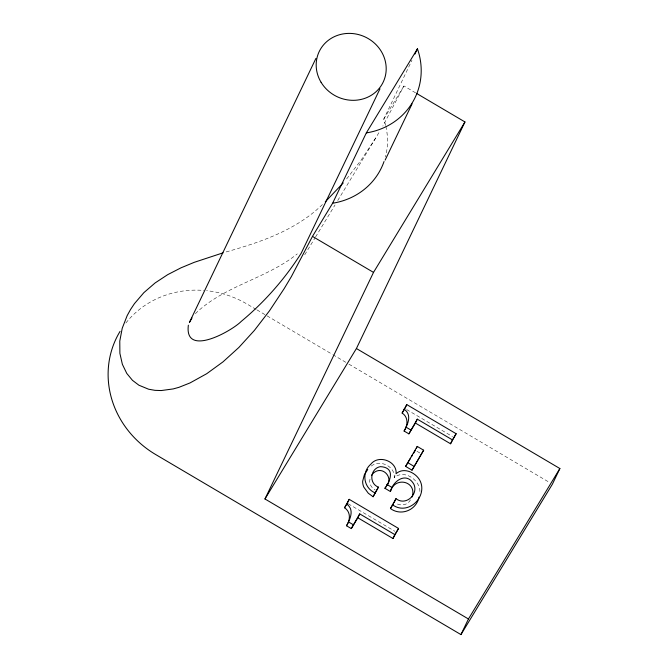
<?xml version="1.0" encoding="UTF-8"?>
<svg xmlns="http://www.w3.org/2000/svg" width="668" height="668" viewBox="0 0 668 668"><rect width="100%" height="100%" fill="white"/><g stroke="black" fill="none" stroke-linecap="round" stroke-linejoin="round"><path stroke-width="0.5" stroke-dasharray="3.34 2.5" d="M419.938 491.531C419.888 479.749 403.965 469.028 394.187 477.67C395.556 466.155 379.006 458.766 370.79 466.481M370.022 479.115C368.611 483.448 371.5 487.832 375.157 489.995M385.628 125.425A70.908 65.973 25.6 0 0 383.758 119.121L411.972 60.229M394.187 477.67L395.122 475.716M415.588 92.835L403.915 85.947L382.847 126.093M337.757 200.492L379.758 131.27M383.758 119.121L403.915 85.947M304.733 254.792L315.029 237.875M315.555 236.998L335.027 204.951M375.633 138.167L360.912 160.387L345.807 180.001M410.494 499.856C407.722 505.142 400.8 506.294 395.932 503.28M195.348 313.676C224.056 285.729 266.273 278.865 297.285 253.898M322.427 204.55C295.765 230.485 259.935 242.442 224.957 252.27M256.111 309.401L247.185 304.132A94.547 87.967 25.6 0 0 206.529 290.663M257.005 309.927L331.963 354.14M332.856 354.666L346.249 362.565M348.921 364.144L549.722 482.58M406.662 409.551L452.512 436.596M416.966 451.276L420.172 453.171M348.195 503.755L394.93 531.319M385.845 126.336A70.908 65.973 25.6 0 1 385.461 156.88M125.885 322.995A94.547 87.967 25.6 0 1 203.849 290.421"/><path stroke-width="1" d="M188.359 325.174C184.143 357.747 231.47 331.27 241.29 321.358C264.611 301.986 284.96 278.798 301.21 253.214L379.992 88.786M412.114 496.959C417.333 481.311 394.838 475.825 390.421 491.531L384.91 488.283C390.955 480.234 395.13 467.299 380.334 466.656C370.197 468.443 368.561 483.44 378.422 487.139L373.086 496.741L368.277 493.209L363.876 487.222A14.162 13.176 25.6 0 1 362.674 481.219L364.327 474.865L367.734 469.487M419.028 497.084C416.523 510.035 401.192 516.481 390.463 508.557L395.99 498.637C405.359 506.26 418.51 494.829 413.968 484.434C406.804 471.341 393.093 480.526 390.421 491.531M357.848 517.8L351.293 528.58L346.508 525.766C350.341 520.005 350.942 511.955 344.554 507.78L349.189 499.33L398.562 528.455L392.959 538.508L357.848 517.8L359.718 513.892L394.83 534.6L392.959 538.508M415.429 423.069L408.874 433.849L404.09 431.035C407.923 425.274 408.524 417.224 402.136 413.049L406.77 404.599L456.144 433.724L450.541 443.777L415.429 423.069L417.3 419.162L452.411 439.87L450.541 443.777M346.508 525.766C350.308 519.069 354.666 509.275 346.425 503.872M404.09 431.035C407.897 424.339 412.248 414.544 404.006 409.142M315.897 58.45L189.42 322.435L192.008 317.993M223.087 252.83L194.288 262.315L181.02 267.818L167.701 274.657L155.135 282.923L143.879 292.642L134.46 303.623L130.527 309.518L127.162 315.63L122.219 328.28L119.781 341.089L119.889 353.314L122.369 364.31L126.761 373.395L132.473 380.334L138.919 385.219L148.622 389.219L154.968 390.337L161.213 390.555L173.237 388.918L179.032 387.298L190.071 382.914L206.721 373.696L222.987 361.872L238.868 347.46L254.358 330.443L269.463 310.829L284.184 288.609L291.407 276.535L312.474 236.389L332.631 203.222L366.323 132.907L417.442 48.806L414.92 54.083M385.135 160.103L412.081 103.857M120.073 331.353A94.547 87.967 25.6 0 0 155.736 454.574L460.953 634.6L468.435 618.977L264.962 498.963L373.512 272.394L464.961 121.952L416.481 93.361M264.962 498.963L356.411 348.521L464.961 121.952M347.31 503.238L349.189 499.33M404.9 408.507L406.77 404.599M351.293 528.58L359.718 513.892M373.086 496.741L378.422 487.139M408.874 433.849L417.3 419.162M405.601 466.398L417.241 446.424L423.646 450.207L412.006 470.18L405.601 466.398L410.486 458.365M416.298 448.378L417.241 446.424M394.12 502.545L395.99 498.637M412.006 470.18L423.646 450.207M356.411 348.521L559.884 468.535L552.403 484.158L460.953 634.6M386.797 485.569C392.817 478.814 385.135 468.21 377.019 470.932A11.156 10.379 25.6 0 0 372.644 473.921L371.567 475.416M344.554 507.78L346.851 503.998M402.136 413.049L404.432 409.267M411.463 456.762L412.44 455.15M413.409 453.547L415.362 450.332M390.463 508.557L393.602 503.405M394.83 534.6L398.562 528.455M452.411 439.87L456.144 433.724M468.435 618.977L559.884 468.535M384.91 488.283L385.962 486.863M343.243 182.94L325.291 201.811M392.333 504.649C405.443 514.61 422.852 501.868 421.767 486.88A17.168 15.974 25.6 0 0 418.978 478.948C414.193 471.867 403.146 467.216 396.057 473.762C397.402 461.179 378.539 454.265 370.865 464.151C361.338 472.201 363.476 487.815 374.957 492.842M312.474 236.389L373.512 272.394M405.969 427.128L410.745 429.95M407.472 462.49L413.876 466.272M386.78 484.375L392.291 487.623M348.379 521.858L353.163 524.672M384.042 161.514A70.908 65.973 25.6 0 1 332.631 203.222M417.442 48.806A70.908 65.973 25.6 0 1 366.323 132.907M321.074 82.281A35.454 32.991 25.6 0 0 381.712 84.853A35.454 32.991 25.6 0 0 350.775 33.425A35.454 32.991 25.6 0 0 321.074 82.281"/></g></svg>
